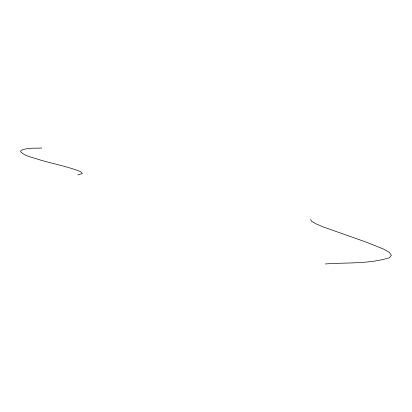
<?xml version="1.0" encoding="UTF-8"?>
<svg xmlns="http://www.w3.org/2000/svg" width="412" height="412" viewBox="0 0 412 412"><rect width="100%" height="100%" fill="white"/><g stroke="black" fill="none" stroke-linecap="round" stroke-linejoin="round"><path stroke-width="0.62" d="M77.909 174.909L82.385 173.524L80.587 171.608C67.125 166.335 52.808 163.77 38.986 159.629C32.842 157.307 25.415 156.545 20.6 151.734L21.115 150.359C27.599 147.537 34.979 148.382 41.88 148.057M325.418 263.943C346.724 262.382 368.884 264.159 389.505 257.732L391.4 255.208L389.18 252.314L383.608 249.09L365.511 241.88L323.193 226.924L315.886 223.788L311.451 221.198L310.674 219.338"/></g></svg>
